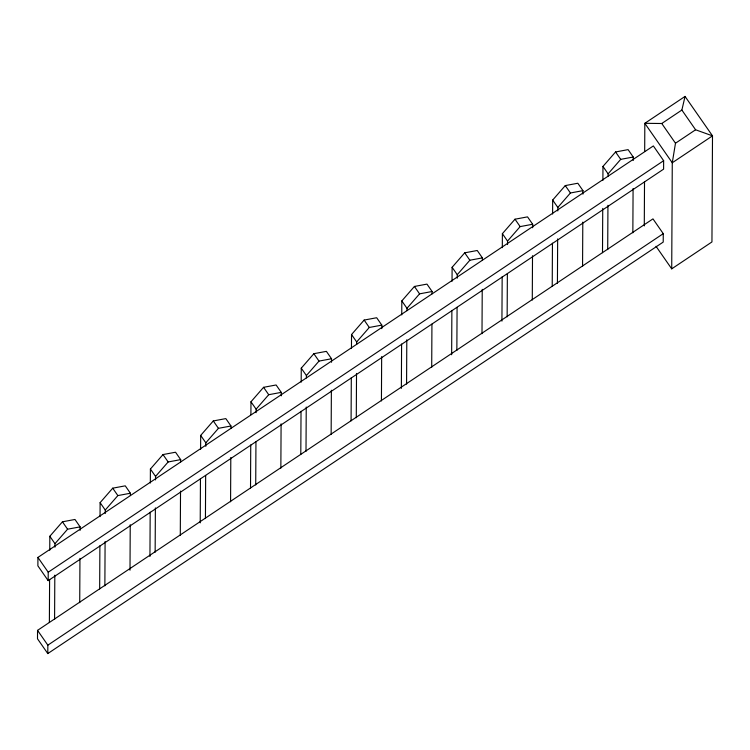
<?xml version="1.0" encoding="UTF-8"?>
<svg xmlns="http://www.w3.org/2000/svg" width="750" height="750" viewBox="0 0 750 750"><rect width="100%" height="100%" fill="white"/><g stroke="black" fill="none" stroke-linecap="round" stroke-linejoin="round"><path stroke-width="1.12" d="M37.547 630.366L37.5 638.794L47.794 653.578L663.216 242.081L663.263 233.663L652.969 218.878L37.547 630.366L47.841 645.159L47.794 653.578M37.922 557.428L37.884 565.847L48.178 580.641L663.6 169.144L663.638 160.716L653.353 145.931L37.922 557.428L48.216 572.212L48.178 580.641M49.378 622.556L49.603 579.422M49.753 550.266L49.828 536.278L62.437 521.812L74.972 519.469L80.119 526.866L80.1 530.363M54.581 619.462L54.816 575.156M54.956 547.172L54.975 543.675L49.828 536.278M79.725 602.653L79.95 558.347M99.666 588.938L99.891 545.794M100.041 516.647L100.116 502.659L112.716 488.184L125.259 485.841L130.406 493.238L130.388 495.572M104.869 585.834L105.094 541.528M105.244 513.553L105.263 510.047L100.116 502.659M130.003 570.197L130.237 524.719M149.944 556.481L150.178 512.175M150.328 483.028L150.403 469.031L163.003 454.566L175.538 452.222L180.684 459.619L180.675 461.953M155.147 552.216L155.381 507.909M155.531 479.925L155.55 476.428L150.403 469.031M180.291 535.406L180.525 491.1M200.222 522.863L200.456 478.556M200.606 449.4L200.681 435.413L213.291 420.947L225.825 418.603L230.972 426L230.963 428.325M205.434 518.597L205.659 475.453M205.809 446.306L205.828 442.809L200.681 435.413M230.578 501.788L230.803 457.481M250.519 488.072L250.744 444.928M250.903 414.619L250.969 401.794L263.569 387.319L276.112 384.975L281.259 392.372L281.241 395.869M255.722 484.969L255.947 441.834M256.097 412.678L256.116 409.181L250.969 401.794M280.856 468.159L281.091 423.853M300.797 454.453L301.031 411.309M301.181 382.162L301.256 368.166L313.856 353.7L326.391 351.356L331.537 358.753L331.519 362.25M306 451.35L306.234 407.044M306.384 377.897L306.403 375.562L301.256 368.166M331.144 434.541L331.378 390.234M351.084 420.825L351.309 377.691M351.459 348.534L351.534 334.547L364.144 320.072L376.678 317.738L381.825 325.125L381.806 328.631M356.288 417.731L356.522 373.425M356.672 344.269L356.681 341.944L351.534 334.547M381.431 400.912L381.656 356.606M401.363 388.369L401.597 344.062M401.747 314.916L401.822 300.919L414.422 286.453L426.966 284.109L432.113 291.506L432.094 293.841M406.575 384.103L406.8 339.797M406.959 310.65L406.969 308.316L401.822 300.919M431.709 367.294L431.934 324.15M451.65 354.75L451.875 310.444M452.034 281.297L452.109 267.3L464.709 252.834L477.244 250.491L482.391 257.887L482.381 260.212M456.853 350.484L457.078 307.341M457.238 278.194L457.256 274.697L452.109 267.3M481.997 333.675L482.231 289.369M501.928 321.122L502.162 276.816M502.312 247.669L502.387 233.681L514.997 219.206L527.531 216.872L532.678 224.259L532.659 227.756M507.141 316.866L507.366 273.722M507.516 244.575L507.534 241.078L502.387 233.681M532.284 300.047L532.509 255.741M552.225 286.341L552.45 243.197M552.6 214.05L552.675 200.053L565.275 185.588L577.819 183.244L582.966 190.641L582.947 194.138M557.428 283.238L557.653 238.931M557.803 210.947L557.822 207.45L552.675 200.053M582.562 266.428L582.797 222.122M602.503 252.713L602.737 208.406M602.888 180.422L602.962 166.434L615.562 151.969L628.097 149.625L633.244 157.022L633.225 160.519M607.706 249.619L607.941 205.312M608.091 176.166L608.109 173.831L602.962 166.434M632.85 232.809L633.084 188.503M644.288 225.909L644.522 181.613M644.681 151.294L644.822 123.319L685.05 96.422L712.5 135.853L711.947 241.95L671.719 268.847L656.034 246.309M671.719 268.847L672.272 162.759L675.487 143.222L661.763 123.506L644.822 123.319L672.272 162.759L712.5 135.853L695.597 129.778L681.872 110.053L685.05 96.422M54.975 543.675L67.584 529.2L80.119 526.866M105.263 510.047L117.862 495.581L130.406 493.238M155.55 476.428L168.15 461.962L180.684 459.619M205.828 442.809L218.438 428.334L230.972 426M256.116 409.181L268.716 394.716L281.259 392.372M306.403 375.562L319.003 361.097L331.537 358.753M356.681 341.944L369.291 327.469L381.825 325.125M406.969 308.316L419.569 293.85L432.113 291.506M457.256 274.697L469.856 260.231L482.391 257.887M507.534 241.078L520.144 226.603L532.678 224.259M557.822 207.45L570.422 192.984L582.966 190.641M608.109 173.831L620.709 159.356L633.244 157.022M661.763 123.506L681.872 110.053M675.487 143.222L695.597 129.778M48.216 572.212L663.638 160.716M47.841 645.159L663.263 233.663M615.562 151.969L620.709 159.356M565.275 185.588L570.422 192.984M514.997 219.206L520.144 226.603M464.709 252.834L469.856 260.231M414.422 286.453L419.569 293.85M364.144 320.072L369.291 327.469M313.856 353.7L319.003 361.097M263.569 387.319L268.716 394.716M213.291 420.947L218.438 428.334M163.003 454.566L168.15 461.962M112.716 488.184L117.862 495.581M62.437 521.812L67.584 529.2"/></g></svg>
